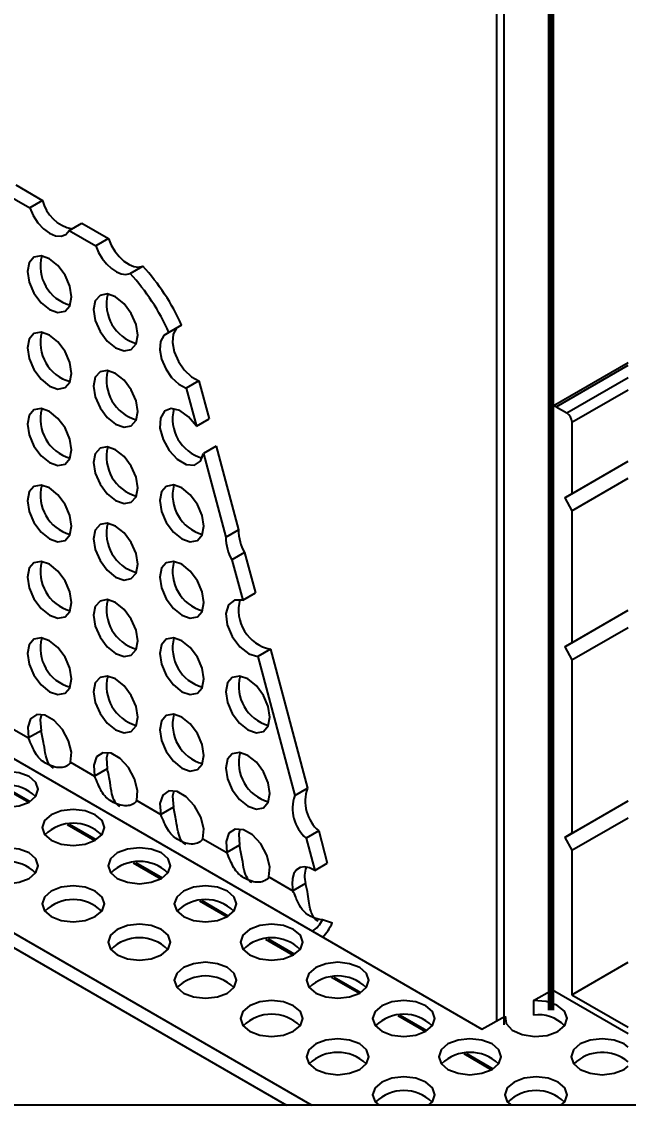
# Model space of a CAD drawing. Extents: x 0 to 13.3, y -7.3 to 0.
# Drawn here: x 4.13 to 5.346, y -7.31 to -5.139 of the extents above; entities that cross this region are included whole.
import ezdxf
from ezdxf import colors
from ezdxf.entities.mleader import LeaderData, LeaderLine
from ezdxf.math import Vec2, Vec3

# ---------------------------------------------------------------- set-up
doc = ezdxf.new("R2010")
doc.units = 0
doc.header["$LTSCALE"] = 0.5
doc.header["$MEASUREMENT"] = 0
for name, color, linetype in [('Brackets', 181, 'CONTINUOUS'), ('End Cap', 92, 'CONTINUOUS'), ('FAB DWG', 221, 'CONTINUOUS'), ('Housing', 150, 'CONTINUOUS')]:
    doc.layers.add(name, color=color, linetype=linetype)
doc.layers.add('Text-Unprinted', color=131, linetype='CONTINUOUS', plot=False)
doc.styles.add('LSAD_Standard', font='arial.ttf')

msp = doc.modelspace()

# ---------------------------------------------------------------- linework, layer by layer
at = {"layer": 'Brackets', "transparency": 16777216}
for p, q in [((4.1181, -5.4661), (4.1716, -5.497)), ((4.0927, -5.4808), (4.1462, -5.5116)), ((4.1716, -5.497), (4.1462, -5.5116)), ((4.2253, -5.5573), (4.2507, -5.5427)), ((4.2253, -5.5573), (4.2788, -5.5882)), ((4.2507, -5.5427), (4.3041, -5.5735)), ((4.3041, -5.5735), (4.2788, -5.5882)), ((4.3473, -5.6436), (4.3727, -5.6289)), ((4.4504, -5.747), (4.425, -5.7616)), ((4.4851, -5.8584), (4.4597, -5.873)), ((4.4851, -5.8584), (4.5055, -5.9349)), ((4.4597, -5.873), (4.4801, -5.9495)), ((2.324, -5.9321), (4.7114, -7.3102)), ((2.945, -5.941), (4.7127, -6.9615)), ((4.4801, -5.9495), (4.5055, -5.9349)), ((2.324, -5.9614), (4.6606, -7.3102)), ((4.52, -5.9893), (4.4946, -6.004)), ((4.52, -5.9893), (4.5648, -6.1573)), ((4.4946, -6.004), (4.5394, -6.172)), ((4.5394, -6.172), (4.5648, -6.1573)), ((4.5769, -6.2028), (4.5515, -6.2175)), ((4.5769, -6.2028), (4.5984, -6.2835)), ((4.5515, -6.2175), (4.573, -6.2982)), ((4.573, -6.2982), (4.5984, -6.2835)), ((4.6285, -6.3962), (4.6031, -6.4108)), ((4.6285, -6.3962), (4.7028, -6.6749)), ((4.6031, -6.4108), (4.6774, -6.6895)), ((4.0954, -6.5464), (4.1435, -6.5741)), ((4.1689, -6.5595), (4.1435, -6.5741)), ((4.228, -6.6229), (4.2761, -6.6507)), ((4.3015, -6.636), (4.2761, -6.6507)), ((4.6774, -6.6895), (4.7028, -6.6749)), ((4.3606, -6.6994), (4.4087, -6.7272)), ((4.4341, -6.7125), (4.4087, -6.7272)), ((4.7256, -6.7603), (4.7002, -6.775)), ((4.7256, -6.7603), (4.7427, -6.8247)), ((4.4931, -6.776), (4.5413, -6.8037)), ((4.5666, -6.7891), (4.5413, -6.8037)), ((4.7002, -6.775), (4.7174, -6.8394)), ((4.7174, -6.8394), (4.7427, -6.8247)), ((4.6257, -6.8525), (4.6738, -6.8803)), ((4.6992, -6.8656), (4.6738, -6.8803)), ((4.7528, -6.9451), (4.7328, -6.9386)), ((4.7127, -6.9615), (5.0528, -7.1578)), ((5.156, -7.1003), (5.1945, -7.0789)), ((5.156, -7.1003), (5.156, -7.1296)), ((5.1945, -7.0789), (5.3459, -7.1663)), ((5.0528, -7.1578), (5.0993, -7.1319))]:
    msp.add_line(p, q, dxfattribs=at)
at = {"layer": 'Brackets', "transparency": 16777216, "flags": 128}
for points in [[(4.1462, -5.5116), (4.1531, -5.5273), (4.1625, -5.5417), (4.1736, -5.5539), (4.1858, -5.5628), (4.1979, -5.5678), (4.209, -5.5686), (4.2184, -5.565), (4.2253, -5.5573)], [(4.3041, -5.5735), (4.3096, -5.5864), (4.3168, -5.5987), (4.3255, -5.6096), (4.335, -5.6187), (4.3451, -5.6254), (4.355, -5.6295), (4.3644, -5.6307), (4.3727, -5.6289)], [(4.2788, -5.5882), (4.2842, -5.6011), (4.2915, -5.6133), (4.3001, -5.6243), (4.3097, -5.6333), (4.3197, -5.6401), (4.3296, -5.6442), (4.339, -5.6453), (4.3473, -5.6436)], [(4.1858, -5.6138), (4.1688, -5.608), (4.1545, -5.6107), (4.1449, -5.6218), (4.1416, -5.6394), (4.1449, -5.6608), (4.1545, -5.6829), (4.1688, -5.7023), (4.1858, -5.7159), (4.2027, -5.7218), (4.217, -5.719), (4.2266, -5.708), (4.2299, -5.6904), (4.2266, -5.6689), (4.217, -5.6468), (4.2027, -5.6275), (4.1858, -5.6138)], [(4.3183, -5.6904), (4.3014, -5.6845), (4.2871, -5.6873), (4.2775, -5.6983), (4.2741, -5.7159), (4.2775, -5.7374), (4.2871, -5.7595), (4.3014, -5.7788), (4.3183, -5.7924), (4.3352, -5.7983), (4.3496, -5.7955), (4.3592, -5.7845), (4.3625, -5.7669), (4.3592, -5.7455), (4.3496, -5.7234), (4.3352, -5.704), (4.3183, -5.6904)], [(4.4405, -5.7527), (4.44, -5.7533), (4.4337, -5.7653), (4.4322, -5.7816), (4.4358, -5.8004), (4.444, -5.8195), (4.4559, -5.8368), (4.4701, -5.8503), (4.4851, -5.8584)], [(4.1858, -5.7669), (4.1688, -5.7611), (4.1545, -5.7638), (4.1449, -5.7749), (4.1416, -5.7925), (4.1449, -5.8139), (4.1545, -5.836), (4.1688, -5.8554), (4.1858, -5.869), (4.2027, -5.8749), (4.217, -5.8721), (4.2266, -5.8611), (4.2299, -5.8435), (4.2266, -5.822), (4.217, -5.7999), (4.2027, -5.7806), (4.1858, -5.7669)], [(4.425, -5.7616), (4.4146, -5.7679), (4.4083, -5.7799), (4.4068, -5.7962), (4.4104, -5.815), (4.4186, -5.8342), (4.4305, -5.8515), (4.4448, -5.8649), (4.4597, -5.873)], [(4.3183, -5.8435), (4.3014, -5.8376), (4.2871, -5.8404), (4.2775, -5.8514), (4.2741, -5.869), (4.2775, -5.8905), (4.2871, -5.9126), (4.3014, -5.9319), (4.3183, -5.9455), (4.3352, -5.9514), (4.3496, -5.9486), (4.3592, -5.9376), (4.3625, -5.92), (4.3592, -5.8986), (4.3496, -5.8765), (4.3352, -5.8571), (4.3183, -5.8435)], [(4.1858, -5.92), (4.1688, -5.9142), (4.1545, -5.9169), (4.1449, -5.928), (4.1416, -5.9456), (4.1449, -5.967), (4.1545, -5.9891), (4.1688, -6.0085), (4.1858, -6.0221), (4.2027, -6.028), (4.217, -6.0252), (4.2266, -6.0142), (4.2299, -5.9966), (4.2266, -5.9751), (4.217, -5.953), (4.2027, -5.9337), (4.1858, -5.92)], [(4.4801, -5.9495), (4.4646, -5.9304), (4.4469, -5.9179), (4.4298, -5.914), (4.4162, -5.9194), (4.4082, -5.9333), (4.4072, -5.9532), (4.4133, -5.9761), (4.4255, -5.9981), (4.4419, -6.0158), (4.4597, -6.0261), (4.4761, -6.0275), (4.4884, -6.0197), (4.4946, -6.004)], [(4.3183, -5.9966), (4.3014, -5.9907), (4.2871, -5.9935), (4.2775, -6.0045), (4.2741, -6.0221), (4.2775, -6.0436), (4.2871, -6.0657), (4.3014, -6.085), (4.3183, -6.0986), (4.3352, -6.1045), (4.3496, -6.1017), (4.3592, -6.0907), (4.3625, -6.0731), (4.3592, -6.0517), (4.3496, -6.0296), (4.3352, -6.0102), (4.3183, -5.9966)], [(4.1858, -6.0731), (4.1688, -6.0673), (4.1545, -6.07), (4.1449, -6.0811), (4.1416, -6.0987), (4.1449, -6.1201), (4.1545, -6.1422), (4.1688, -6.1616), (4.1858, -6.1752), (4.2027, -6.1811), (4.217, -6.1783), (4.2266, -6.1673), (4.2299, -6.1497), (4.2266, -6.1282), (4.217, -6.1061), (4.2027, -6.0868), (4.1858, -6.0731)], [(4.4509, -6.0731), (4.434, -6.0672), (4.4197, -6.07), (4.4101, -6.0811), (4.4067, -6.0986), (4.4101, -6.1201), (4.4197, -6.1422), (4.434, -6.1615), (4.4509, -6.1752), (4.4678, -6.1811), (4.4822, -6.1783), (4.4917, -6.1673), (4.4951, -6.1497), (4.4917, -6.1282), (4.4822, -6.1061), (4.4678, -6.0868), (4.4509, -6.0731)], [(4.3183, -6.1497), (4.3014, -6.1438), (4.2871, -6.1466), (4.2775, -6.1576), (4.2741, -6.1752), (4.2775, -6.1967), (4.2871, -6.2188), (4.3014, -6.2381), (4.3183, -6.2517), (4.3352, -6.2576), (4.3496, -6.2548), (4.3592, -6.2438), (4.3625, -6.2262), (4.3592, -6.2048), (4.3496, -6.1827), (4.3352, -6.1633), (4.3183, -6.1497)], [(4.1858, -6.2262), (4.1688, -6.2204), (4.1545, -6.2232), (4.1449, -6.2342), (4.1416, -6.2518), (4.1449, -6.2732), (4.1545, -6.2953), (4.1688, -6.3147), (4.1858, -6.3283), (4.2027, -6.3342), (4.217, -6.3314), (4.2266, -6.3204), (4.2299, -6.3028), (4.2266, -6.2813), (4.217, -6.2592), (4.2027, -6.2399), (4.1858, -6.2262)], [(4.4509, -6.2262), (4.434, -6.2203), (4.4197, -6.2231), (4.4101, -6.2342), (4.4067, -6.2517), (4.4101, -6.2732), (4.4197, -6.2953), (4.434, -6.3146), (4.4509, -6.3283), (4.4678, -6.3342), (4.4822, -6.3314), (4.4917, -6.3204), (4.4951, -6.3028), (4.4917, -6.2813), (4.4822, -6.2592), (4.4678, -6.2399), (4.4509, -6.2262)], [(4.3183, -6.3028), (4.3014, -6.2969), (4.2871, -6.2997), (4.2775, -6.3107), (4.2741, -6.3283), (4.2775, -6.3498), (4.2871, -6.3719), (4.3014, -6.3912), (4.3183, -6.4048), (4.3352, -6.4107), (4.3496, -6.4079), (4.3592, -6.3969), (4.3625, -6.3793), (4.3592, -6.3579), (4.3496, -6.3358), (4.3352, -6.3164), (4.3183, -6.3028)], [(4.573, -6.2982), (4.5564, -6.2978), (4.5445, -6.3072), (4.5394, -6.3247), (4.542, -6.3473), (4.5517, -6.371), (4.5671, -6.3917), (4.5852, -6.4058), (4.6031, -6.4108)], [(4.1858, -6.3793), (4.1688, -6.3735), (4.1545, -6.3763), (4.1449, -6.3873), (4.1416, -6.4049), (4.1449, -6.4263), (4.1545, -6.4484), (4.1688, -6.4678), (4.1858, -6.4814), (4.2027, -6.4873), (4.217, -6.4845), (4.2266, -6.4735), (4.2299, -6.4559), (4.2266, -6.4344), (4.217, -6.4123), (4.2027, -6.393), (4.1858, -6.3793)], [(4.4509, -6.3793), (4.434, -6.3734), (4.4197, -6.3762), (4.4101, -6.3873), (4.4067, -6.4048), (4.4101, -6.4263), (4.4197, -6.4484), (4.434, -6.4677), (4.4509, -6.4814), (4.4678, -6.4873), (4.4822, -6.4845), (4.4917, -6.4735), (4.4951, -6.4559), (4.4917, -6.4344), (4.4822, -6.4123), (4.4678, -6.393), (4.4509, -6.3793)], [(4.3183, -6.4559), (4.3014, -6.45), (4.2871, -6.4528), (4.2775, -6.4638), (4.2741, -6.4814), (4.2775, -6.5029), (4.2871, -6.525), (4.3014, -6.5443), (4.3183, -6.558), (4.3352, -6.5638), (4.3496, -6.561), (4.3592, -6.55), (4.3625, -6.5324), (4.3592, -6.511), (4.3496, -6.4889), (4.3352, -6.4695), (4.3183, -6.4559)], [(4.5835, -6.4559), (4.5666, -6.45), (4.5522, -6.4528), (4.5427, -6.4638), (4.5393, -6.4814), (4.5427, -6.5029), (4.5522, -6.5249), (4.5666, -6.5443), (4.5835, -6.5579), (4.6004, -6.5638), (4.6147, -6.561), (4.6243, -6.55), (4.6277, -6.5324), (4.6243, -6.5109), (4.6147, -6.4888), (4.6004, -6.4695), (4.5835, -6.4559)], [(4.228, -6.6229), (4.2296, -6.6029), (4.2238, -6.5796), (4.2115, -6.5569), (4.1949, -6.5388), (4.1766, -6.5283), (4.16, -6.5272), (4.1477, -6.5356), (4.1419, -6.5522), (4.1435, -6.5741)], [(4.1699, -6.5267), (4.1672, -6.5376), (4.1689, -6.5595)], [(4.4509, -6.5324), (4.434, -6.5265), (4.4197, -6.5293), (4.4101, -6.5404), (4.4067, -6.5579), (4.4101, -6.5794), (4.4197, -6.6015), (4.434, -6.6208), (4.4509, -6.6345), (4.4678, -6.6404), (4.4822, -6.6376), (4.4917, -6.6266), (4.4951, -6.609), (4.4917, -6.5875), (4.4822, -6.5654), (4.4678, -6.5461), (4.4509, -6.5324)], [(4.3606, -6.6994), (4.3622, -6.6794), (4.3564, -6.6561), (4.3441, -6.6335), (4.3274, -6.6153), (4.3092, -6.6048), (4.2925, -6.6037), (4.2802, -6.6121), (4.2744, -6.6287), (4.2761, -6.6507)], [(4.3025, -6.6032), (4.2998, -6.6141), (4.3015, -6.636)], [(4.5835, -6.609), (4.5666, -6.6031), (4.5522, -6.6059), (4.5427, -6.6169), (4.5393, -6.6345), (4.5427, -6.656), (4.5522, -6.678), (4.5666, -6.6974), (4.5835, -6.711), (4.6004, -6.7169), (4.6147, -6.7141), (4.6243, -6.7031), (4.6277, -6.6855), (4.6243, -6.664), (4.6147, -6.6419), (4.6004, -6.6226), (4.5835, -6.609)], [(4.1448, -6.6515), (4.1246, -6.6437), (4.1007, -6.641), (4.0767, -6.6437), (4.0565, -6.6515), (4.0429, -6.6632), (4.0382, -6.677), (4.0429, -6.6908), (4.0565, -6.7025), (4.0767, -6.7104), (4.1007, -6.7131), (4.1246, -6.7104), (4.1448, -6.7025), (4.1584, -6.6908), (4.1632, -6.677), (4.1584, -6.6632), (4.1448, -6.6515)], [(4.4931, -6.776), (4.4948, -6.756), (4.489, -6.7327), (4.4767, -6.71), (4.46, -6.6919), (4.4418, -6.6814), (4.4251, -6.6802), (4.4128, -6.6887), (4.407, -6.7053), (4.4087, -6.7272)], [(4.4351, -6.6798), (4.4324, -6.6906), (4.4341, -6.7125)], [(4.2774, -6.7281), (4.2572, -6.7202), (4.2332, -6.7175), (4.2093, -6.7202), (4.189, -6.7281), (4.1755, -6.7398), (4.1707, -6.7536), (4.1755, -6.7674), (4.189, -6.7791), (4.2093, -6.7869), (4.2332, -6.7897), (4.2572, -6.7869), (4.2774, -6.7791), (4.291, -6.7674), (4.2957, -6.7536), (4.291, -6.7398), (4.2774, -6.7281)], [(4.6257, -6.8525), (4.6274, -6.8325), (4.6216, -6.8092), (4.6093, -6.7865), (4.5926, -6.7684), (4.5744, -6.7579), (4.5577, -6.7568), (4.5454, -6.7652), (4.5396, -6.7818), (4.5413, -6.8037)], [(4.5676, -6.7563), (4.565, -6.7672), (4.5666, -6.7891)], [(4.1448, -6.8046), (4.1246, -6.7968), (4.1007, -6.794), (4.0767, -6.7968), (4.0565, -6.8046), (4.0429, -6.8163), (4.0382, -6.8301), (4.0429, -6.8439), (4.0565, -6.8556), (4.0767, -6.8634), (4.1007, -6.8662), (4.1246, -6.8634), (4.1448, -6.8556), (4.1584, -6.8439), (4.1632, -6.8301), (4.1584, -6.8163), (4.1448, -6.8046)], [(4.41, -6.8046), (4.3897, -6.7968), (4.3658, -6.794), (4.3419, -6.7968), (4.3216, -6.8046), (4.3081, -6.8163), (4.3033, -6.8301), (4.3081, -6.8439), (4.3216, -6.8556), (4.3419, -6.8634), (4.3658, -6.8662), (4.3897, -6.8634), (4.41, -6.8556), (4.4236, -6.8439), (4.4283, -6.8301), (4.4236, -6.8163), (4.41, -6.8046)], [(4.7174, -6.8394), (4.7069, -6.8344), (4.697, -6.8326), (4.6882, -6.8339), (4.6809, -6.8384), (4.6756, -6.8458), (4.6726, -6.8556), (4.672, -6.8673), (4.6738, -6.8803)], [(4.2774, -6.8811), (4.2572, -6.8733), (4.2332, -6.8706), (4.2093, -6.8733), (4.189, -6.8811), (4.1755, -6.8928), (4.1707, -6.9066), (4.1755, -6.9205), (4.189, -6.9322), (4.2093, -6.94), (4.2332, -6.9427), (4.2572, -6.94), (4.2774, -6.9322), (4.291, -6.9205), (4.2957, -6.9066), (4.291, -6.8928), (4.2774, -6.8811)], [(4.5426, -6.8811), (4.5223, -6.8733), (4.4984, -6.8706), (4.4745, -6.8733), (4.4542, -6.8811), (4.4407, -6.8928), (4.4359, -6.9066), (4.4407, -6.9205), (4.4542, -6.9322), (4.4745, -6.94), (4.4984, -6.9427), (4.5223, -6.94), (4.5426, -6.9322), (4.5561, -6.9205), (4.5609, -6.9066), (4.5561, -6.8928), (4.5426, -6.8811)], [(4.41, -6.9577), (4.3897, -6.9499), (4.3658, -6.9471), (4.3419, -6.9499), (4.3216, -6.9577), (4.3081, -6.9694), (4.3033, -6.9832), (4.3081, -6.997), (4.3216, -7.0087), (4.3419, -7.0165), (4.3658, -7.0193), (4.3897, -7.0165), (4.41, -7.0087), (4.4236, -6.997), (4.4283, -6.9832), (4.4236, -6.9694), (4.41, -6.9577)], [(4.6752, -6.9577), (4.6549, -6.9499), (4.631, -6.9471), (4.6071, -6.9499), (4.5868, -6.9577), (4.5732, -6.9694), (4.5685, -6.9832), (4.5732, -6.997), (4.5868, -7.0087), (4.6071, -7.0165), (4.631, -7.0193), (4.6549, -7.0165), (4.6752, -7.0087), (4.6887, -6.997), (4.6935, -6.9832), (4.6887, -6.9694), (4.6752, -6.9577)], [(4.5426, -7.0342), (4.5223, -7.0264), (4.4984, -7.0236), (4.4745, -7.0264), (4.4542, -7.0342), (4.4407, -7.0459), (4.4359, -7.0597), (4.4407, -7.0735), (4.4542, -7.0852), (4.4745, -7.0931), (4.4984, -7.0958), (4.5223, -7.0931), (4.5426, -7.0852), (4.5561, -7.0735), (4.5609, -7.0597), (4.5561, -7.0459), (4.5426, -7.0342)], [(4.8078, -7.0342), (4.7875, -7.0264), (4.7636, -7.0236), (4.7396, -7.0264), (4.7194, -7.0342), (4.7058, -7.0459), (4.7011, -7.0597), (4.7058, -7.0735), (4.7194, -7.0852), (4.7396, -7.0931), (4.7636, -7.0958), (4.7875, -7.0931), (4.8078, -7.0852), (4.8213, -7.0735), (4.8261, -7.0597), (4.8213, -7.0459), (4.8078, -7.0342)], [(4.6752, -7.1107), (4.6549, -7.1029), (4.631, -7.1002), (4.6071, -7.1029), (4.5868, -7.1107), (4.5732, -7.1225), (4.5685, -7.1363), (4.5732, -7.1501), (4.5868, -7.1618), (4.6071, -7.1696), (4.631, -7.1723), (4.6549, -7.1696), (4.6752, -7.1618), (4.6887, -7.1501), (4.6935, -7.1363), (4.6887, -7.1225), (4.6752, -7.1107)], [(4.9403, -7.1107), (4.9201, -7.1029), (4.8961, -7.1002), (4.8722, -7.1029), (4.852, -7.1107), (4.8384, -7.1225), (4.8336, -7.1363), (4.8384, -7.1501), (4.852, -7.1618), (4.8722, -7.1696), (4.8961, -7.1723), (4.9201, -7.1696), (4.9403, -7.1618), (4.9539, -7.1501), (4.9586, -7.1363), (4.9539, -7.1225), (4.9403, -7.1107)], [(5.0993, -7.1319), (5.1014, -7.1466), (5.1135, -7.1595), (5.1335, -7.1686), (5.1581, -7.1723), (5.1832, -7.1701), (5.2047, -7.1622), (5.219, -7.1501), (5.2238, -7.1357), (5.2182, -7.1213), (5.2032, -7.1095), (5.1812, -7.1021), (5.156, -7.1003)], [(4.8078, -7.1873), (4.7875, -7.1795), (4.7636, -7.1767), (4.7396, -7.1795), (4.7194, -7.1873), (4.7058, -7.199), (4.7011, -7.2128), (4.7058, -7.2266), (4.7194, -7.2383), (4.7396, -7.2461), (4.7636, -7.2489), (4.7875, -7.2461), (4.8078, -7.2383), (4.8213, -7.2266), (4.8261, -7.2128), (4.8213, -7.199), (4.8078, -7.1873)], [(5.0729, -7.1873), (5.0526, -7.1795), (5.0287, -7.1767), (5.0048, -7.1795), (4.9845, -7.1873), (4.971, -7.199), (4.9662, -7.2128), (4.971, -7.2266), (4.9845, -7.2383), (5.0048, -7.2461), (5.0287, -7.2489), (5.0526, -7.2461), (5.0729, -7.2383), (5.0865, -7.2266), (5.0912, -7.2128), (5.0865, -7.199), (5.0729, -7.1873)], [(5.3381, -7.1873), (5.3178, -7.1795), (5.2939, -7.1767), (5.27, -7.1795), (5.2497, -7.1873), (5.2362, -7.199), (5.2314, -7.2128), (5.2362, -7.2266), (5.2497, -7.2383), (5.27, -7.2461), (5.2939, -7.2489), (5.3178, -7.2461), (5.3381, -7.2383), (5.3459, -7.2316)], [(5.3459, -7.194), (5.3381, -7.1873)], [(4.9403, -7.2638), (4.9201, -7.256), (4.8961, -7.2533), (4.8722, -7.256), (4.852, -7.2638), (4.8384, -7.2755), (4.8336, -7.2893), (4.8384, -7.3031), (4.8466, -7.3102)], [(4.9457, -7.3102), (4.9539, -7.3031), (4.9586, -7.2893), (4.9539, -7.2755), (4.9403, -7.2638)], [(5.2055, -7.2638), (5.1852, -7.256), (5.1613, -7.2533), (5.1374, -7.256), (5.1171, -7.2638), (5.1036, -7.2755), (5.0988, -7.2893), (5.1036, -7.3031), (5.1118, -7.3102)], [(5.2108, -7.3102), (5.2191, -7.3031), (5.2238, -7.2893), (5.2191, -7.2755), (5.2055, -7.2638)]]:
    msp.add_lwpolyline(points, dxfattribs=at)
at = {"layer": 'Brackets', "transparency": 16777216}
for centre, radius, start, end in [((4.2461, -5.479), 0.0767, 193.5195, 258.4828), ((4.249, -5.6284), 0.0816, 165.6081, 254.3865), ((4.0389, -5.9312), 0.4217, 23.7093, 43.0041), ((4.0643, -5.9166), 0.4217, 23.7093, 43.0041), ((4.3816, -5.7049), 0.0816, 165.6081, 254.3865), ((4.249, -5.7815), 0.0816, 165.6081, 254.3865), ((4.3816, -5.858), 0.0816, 165.6081, 254.3865), ((4.249, -5.9346), 0.0816, 165.6081, 254.3865), ((4.5134, -5.935), 0.081, 165.1666, 254.828), ((4.3816, -6.0111), 0.0816, 165.6081, 254.3865), ((4.249, -6.0877), 0.0816, 165.6081, 254.3865), ((4.5141, -6.0877), 0.0816, 165.6081, 254.3865), ((4.3816, -6.1642), 0.0816, 165.6081, 254.3865), ((4.6515, -6.1585), 0.0868, 179.1969, 210.6662), ((4.6261, -6.1732), 0.0868, 179.1969, 210.6662), ((4.249, -6.2408), 0.0816, 165.6081, 254.3865), ((4.5141, -6.2408), 0.0816, 165.6081, 254.3865), ((4.3816, -6.3173), 0.0816, 165.6081, 254.3865), ((4.6443, -6.3182), 0.0796, 164.5257, 258.5207), ((4.249, -6.3939), 0.0816, 165.6081, 254.3865), ((4.5141, -6.3939), 0.0816, 165.6081, 254.3865), ((4.3816, -6.4704), 0.0816, 165.6081, 254.3865), ((4.6467, -6.4704), 0.0816, 165.6081, 254.3865), ((4.5141, -6.547), 0.0816, 165.6081, 254.3865), ((4.6467, -6.6235), 0.0816, 165.6081, 254.3865), ((4.1007, -6.7501), 0.0817, 45.6215, 134.3785), ((4.777, -6.7009), 0.0786, 160.6851, 229.1779), ((4.7516, -6.7155), 0.0786, 160.6851, 229.1779), ((4.2332, -6.8266), 0.0817, 45.6215, 134.3785), ((4.1007, -6.9031), 0.0817, 45.6215, 134.3785), ((4.3658, -6.9031), 0.0817, 45.6215, 134.3785), ((4.7518, -6.8508), 0.0546, 160.8072, 195.7425), ((4.2332, -6.9797), 0.0817, 45.6215, 134.3785), ((4.4984, -6.9797), 0.0817, 45.6215, 134.3785), ((4.684, -6.9161), 0.0537, 302.3108, 335.2398), ((4.6439, -6.8924), 0.1209, 317.8715, 334.2115), ((4.3658, -7.0562), 0.0817, 45.6215, 134.3785), ((4.631, -7.0562), 0.0817, 45.6215, 134.3785), ((4.4984, -7.1327), 0.0817, 45.6215, 134.3785), ((4.7636, -7.1327), 0.0817, 45.6215, 134.3785), ((4.631, -7.2093), 0.0817, 45.6215, 134.3785), ((4.8961, -7.2093), 0.0817, 45.6215, 134.3785), ((5.167, -7.1997), 0.0709, 43.4356, 98.9126), ((4.7636, -7.2858), 0.0817, 45.6215, 134.3785), ((5.0287, -7.2858), 0.0817, 45.6215, 134.3785), ((5.2939, -7.2858), 0.0817, 50.4681, 134.3785), ((4.8961, -7.3624), 0.0817, 45.6215, 134.3785), ((5.1613, -7.3624), 0.0817, 45.6215, 134.3785)]:
    msp.add_arc(centre, radius, start, end, dxfattribs=at)
for points, knots in [([(4.228, -6.6229), (4.227, -6.6244), (4.2251, -6.6272), (4.2185, -6.6318), (4.2074, -6.6345), (4.1924, -6.6319), (4.1783, -6.6255), (4.166, -6.6166), (4.1572, -6.605), (4.1505, -6.5903), (4.1459, -6.5796), (4.1435, -6.5741)], [0, 0, 0, 0, 0.057112, 0.112917, 0.226716, 0.354241, 0.504433, 0.631212, 0.751516, 0.872215, 1, 1, 1, 1]), ([(4.1938, -6.635), (4.1922, -6.6339), (4.1886, -6.6314), (4.1826, -6.6236), (4.1774, -6.6087), (4.1745, -6.585), (4.1709, -6.5685), (4.1689, -6.5595)], [0, 0, 0, 0, 0.080074, 0.183747, 0.405923, 0.672364, 1, 1, 1, 1]), ([(4.3264, -6.7115), (4.3248, -6.7104), (4.3212, -6.708), (4.3152, -6.7001), (4.31, -6.6853), (4.3071, -6.6615), (4.3035, -6.6451), (4.3015, -6.636)], [0, 0, 0, 0, 0.080074, 0.183747, 0.405923, 0.672364, 1, 1, 1, 1]), ([(4.3606, -6.6994), (4.3596, -6.7009), (4.3576, -6.7038), (4.3511, -6.7083), (4.34, -6.711), (4.3249, -6.7085), (4.3108, -6.7021), (4.2986, -6.6932), (4.2898, -6.6816), (4.2831, -6.6668), (4.2785, -6.6562), (4.2761, -6.6507)], [0, 0, 0, 0, 0.057112, 0.112917, 0.226716, 0.354241, 0.504433, 0.631212, 0.751516, 0.872215, 1, 1, 1, 1]), ([(4.4931, -6.776), (4.4922, -6.7774), (4.4902, -6.7803), (4.4837, -6.7849), (4.4726, -6.7876), (4.4575, -6.785), (4.4434, -6.7786), (4.4312, -6.7697), (4.4224, -6.7581), (4.4157, -6.7434), (4.4111, -6.7327), (4.4087, -6.7272)], [0, 0, 0, 0, 0.057112, 0.112917, 0.226716, 0.354241, 0.504433, 0.631212, 0.751516, 0.872215, 1, 1, 1, 1]), ([(4.4589, -6.788), (4.4574, -6.787), (4.4538, -6.7845), (4.4478, -6.7766), (4.4426, -6.7618), (4.4397, -6.7381), (4.4361, -6.7216), (4.4341, -6.7125)], [0, 0, 0, 0, 0.080074, 0.183747, 0.405923, 0.672364, 1, 1, 1, 1]), ([(4.5915, -6.8646), (4.59, -6.8635), (4.5864, -6.8611), (4.5804, -6.8532), (4.5752, -6.8383), (4.5722, -6.8146), (4.5686, -6.7982), (4.5666, -6.7891)], [0, 0, 0, 0, 0.080074, 0.183747, 0.405923, 0.672364, 1, 1, 1, 1]), ([(4.6257, -6.8525), (4.6247, -6.854), (4.6228, -6.8569), (4.6163, -6.8614), (4.6052, -6.8641), (4.5901, -6.8616), (4.576, -6.8552), (4.5638, -6.8462), (4.5549, -6.8346), (4.5483, -6.8199), (4.5437, -6.8092), (4.5413, -6.8037)], [0, 0, 0, 0, 0.057112, 0.112917, 0.226716, 0.354241, 0.504433, 0.631212, 0.751516, 0.872215, 1, 1, 1, 1]), ([(4.7328, -6.9386), (4.726, -6.9373), (4.7122, -6.9347), (4.6953, -6.9228), (4.6853, -6.9078), (4.6793, -6.8925), (4.6757, -6.8845), (4.6738, -6.8803)], [0, 0, 0, 0, 0.249652, 0.501997, 0.738303, 0.864242, 1, 1, 1, 1]), ([(4.7243, -6.9412), (4.7232, -6.9406), (4.719, -6.9384), (4.7137, -6.9314), (4.7087, -6.9199), (4.7061, -6.9046), (4.7038, -6.8856), (4.7008, -6.8727), (4.6992, -6.8656)], [0, 0, 0, 0, 0.047808, 0.199139, 0.351988, 0.530971, 0.745224, 1, 1, 1, 1])]:
    msp.add_open_spline(points, degree=3, knots=knots, dxfattribs=at)
at = {"layer": 'End Cap', "transparency": 16777216}
for p, q in [((5.0828, -7.1409), (5.0828, -3.9256)), ((5.0968, -3.9257), (5.0968, -7.149)), ((4.0884, -6.671), (4.1439, -6.7031)), ((4.0934, -6.6705), (4.1468, -6.7013)), ((4.2209, -6.7475), (4.2765, -6.7796)), ((4.226, -6.747), (4.2794, -6.7779)), ((4.3535, -6.824), (4.4091, -6.8561)), ((4.3586, -6.8236), (4.412, -6.8544)), ((4.4861, -6.9006), (4.5417, -6.9327)), ((4.4912, -6.9001), (4.5446, -6.931)), ((4.6187, -6.9771), (4.6743, -7.0092)), ((4.6238, -6.9767), (4.6772, -7.0075)), ((4.7513, -7.0537), (4.8069, -7.0857)), ((4.7563, -7.0532), (4.8097, -7.084)), ((4.8839, -7.1302), (4.9394, -7.1623)), ((4.8889, -7.1297), (4.9423, -7.1606)), ((5.0164, -7.2067), (5.072, -7.2388)), ((5.0215, -7.2063), (5.0749, -7.2371))]:
    msp.add_line(p, q, dxfattribs=at)
at = {"layer": 'FAB DWG', "color": 1, "lineweight": 90, "ltscale": 0.5, "transparency": 16777216}
msp.add_lwpolyline([(2.7673, -5.7206), (2.7673, -2.4641), (5.1909, -3.8632), (5.1909, -7.1198)], dxfattribs=at)
at = {"layer": 'Housing', "transparency": 16777216}
for p, q in [((5.3459, -5.8223), (5.194, -5.91)), ((5.2015, -5.9107), (5.3459, -5.8274)), ((5.2227, -5.9229), (5.3459, -5.8519)), ((5.2333, -5.9413), (5.3459, -5.8764)), ((5.2015, -5.9107), (5.2227, -5.9229)), ((5.2333, -5.9413), (5.2333, -6.0847)), ((5.2186, -6.0932), (5.3459, -6.0197)), ((5.2333, -6.0847), (5.3459, -6.0197)), ((5.2333, -6.1188), (5.3459, -6.0538)), ((5.2333, -6.0847), (5.2186, -6.0932)), ((5.2186, -6.0932), (5.2333, -6.1188)), ((5.2333, -6.1188), (5.2333, -6.3833)), ((5.2186, -6.3918), (5.3459, -6.3183)), ((5.2333, -6.3833), (5.3459, -6.3183)), ((5.2333, -6.4174), (5.3459, -6.3525)), ((5.2333, -6.3833), (5.2186, -6.3918)), ((5.2186, -6.3918), (5.2333, -6.4174)), ((5.2333, -6.4174), (5.2333, -6.765)), ((5.2186, -6.7735), (5.3459, -6.7001)), ((5.2333, -6.765), (5.3459, -6.7)), ((5.2333, -6.7991), (5.3459, -6.7342)), ((5.2333, -6.765), (5.2186, -6.7735)), ((5.2186, -6.7735), (5.2333, -6.7991)), ((5.2333, -6.7991), (5.2333, -7.0886)), ((5.2333, -7.0886), (5.3459, -7.0236)), ((5.2333, -7.0886), (5.3459, -7.1535))]:
    msp.add_line(p, q, dxfattribs=at)
for centre, radius, start, end in [((5.1974, -5.9158), 0.00655, 50.7967, 189.214), ((5.2103, -5.9424), 0.0231, 2.6055, 57.3945)]:
    msp.add_arc(centre, radius, start, end, dxfattribs=at)
at = {"layer": 'Text-Unprinted', "ltscale": 0.5, "transparency": 16777216}
msp.add_lwpolyline([(0, 0), (13.2823, 0), (13.2823, -7.3102), (0, -7.3102)], close=True, dxfattribs=at)

# ---------------------------------------------------------------- leaders
at = {"layer": 'FAB DWG', "ltscale": 0.5, "transparency": 16777216}
ml = msp.add_multileader_mtext('Standard', dxfattribs=at)
ml.set_content('\\A1;{\\fArial|b1|i0|c0|p34;\\LWIRING NOTE:\\P}SEAL END PLATES WITH PLENUM RATED ALUMINUM TAPE', color=256, style='LSAD_Standard')
ml.set_leader_properties()
ml.build(insert=Vec2(0, 0))
ml.multileader.update_dxf_attribs({"text_left_attachment_type": 2, "dogleg_length": 0.36, "arrow_head_size": 0.1875})
ctx = ml.context
ctx.base_point, ctx.char_height, ctx.arrow_head_size, ctx.landing_gap_size, ctx.plane_origin = Vec3(0.0351, -4.8025), 0.1875, 0.1875, 0.09, Vec3(5.7281, 13.6045)
ctx.left_attachment, ctx.text_align_type = 2, 2
notes = []
notes.append((ctx, [(1, (1, 1, 0), (2.6922, -4.1743), (-1, 0), 0.1297, [(3, [(5.1909, -4.7742), (3.7329, -3.0011), (2.7673, -3.3611), (4.1467, -3.8192)], 0, [])])]))
ctx.mtext.insert, ctx.mtext.width, ctx.mtext.defined_height, ctx.mtext.alignment, ctx.mtext.flow_direction = Vec3(2.4726, -4.0806), 2.351815, 1.4978, 3, 5
for ctx, leaders in notes:
    for number, flags, end, landing, length, lines in leaders:
        leader = LeaderData()
        leader.index, (leader.has_last_leader_line, leader.has_dogleg_vector, leader.attachment_direction) = number, flags
        leader.last_leader_point, leader.dogleg_vector, leader.dogleg_length = Vec3(end), Vec3(landing), length
        for number, points, colour, breaks in lines:
            line = LeaderLine()
            line.index, line.vertices, line.color, line.breaks = number, Vec3.list(points), colors.encode_raw_color(colour), breaks
            leader.lines.append(line)
        ctx.leaders.append(leader)

doc.saveas('drawing.dxf')
